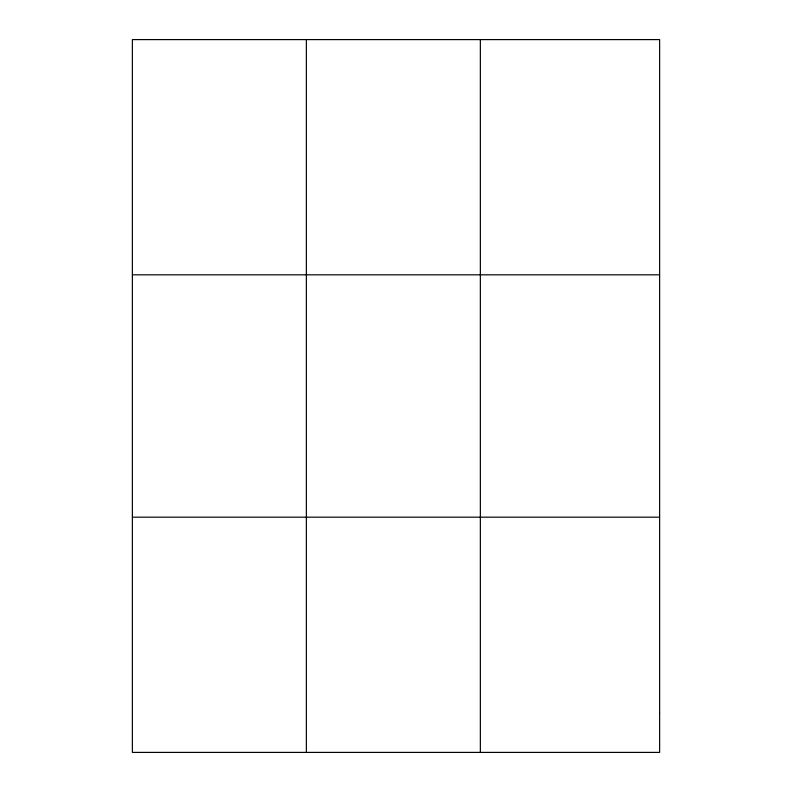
<?xml version="1.0" encoding="UTF-8"?>
<svg xmlns="http://www.w3.org/2000/svg" width="792" height="792" viewBox="0 0 792 792"><rect width="100%" height="100%" fill="white"/><g stroke="black" fill="none" stroke-linecap="round" stroke-linejoin="round"><path stroke-width="1.19" d="M306.365 39.6L306.365 752.4M480.358 39.6L480.358 752.4M132.373 274.824L659.627 274.824M132.373 517.176L659.627 517.176M659.627 713.196L659.627 752.4L132.373 752.4L132.373 39.6L659.627 39.6L659.627 713.196"/></g></svg>
